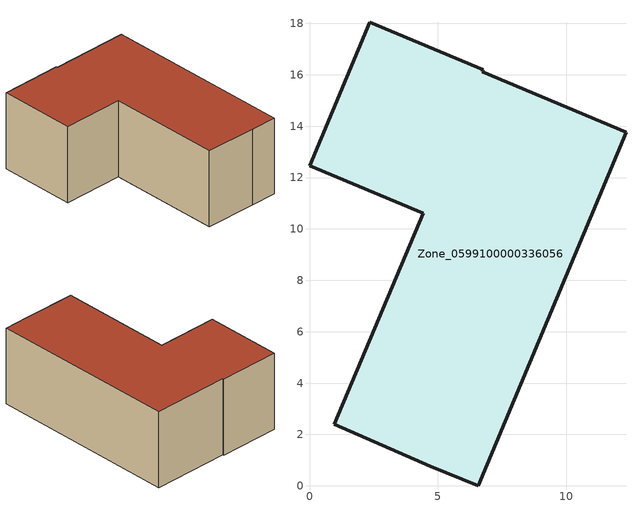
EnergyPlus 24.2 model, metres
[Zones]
Zone_0599100000336056
 floor ground (C_G): 0,12.46 2.34,18.05 6.76,16.2 6.73,16.11 12.32,13.77 6.57,0 4.7,0.77 0.97,2.39 4.42,10.61 z0
 wall outside (C_F): 6.73,16.11 6.76,16.2 2.34,18.05 0,12.46 4.42,10.61 0.97,2.39 4.7,0.77 6.57,0 12.32,13.77 6.73,16.11 z0:6.09
 roof outside (C_R): 6.57,0 12.32,13.77 6.73,16.11 6.76,16.2 2.34,18.05 0,12.46 4.42,10.61 0.97,2.39 4.7,0.77 z6.09
[BUILDING]
Pand.0599100000336056: North Axis=0; Terrain=City; Loads Convergence Tolerance Value=0.04; Temperature Convergence Tolerance Value=0.4; Solar Distribution=FullExterior; Maximum Number of Warmup Days=25; Minimum Number of Warmup Days=1
[Site:Location]
Rotterdam.The.Hague.AP_ZH_NLD Design_Conditions: Latitude=51.96; Longitude=4.45; Time Zone=1; Elevation=-4.5
[SITE:GROUNDTEMPERATURE:BUILDINGSURFACE]
18, 18, 18, 18, 18, 18, 18, 18, 18, 18, 18, 18
[MATERIAL] Thermal Absorptance=0.9; Solar Absorptance=0.7; Visible Absorptance=0.7
Name | Roughness | Thickness | Conductivity | Density | Specific Heat
G.TI.1946-1964 | MediumSmooth | 0.15 | 1 | 540 | 1210
F.TI.1946-1964 | Rough | 0.3 | 0.857143 | 1920 | 840
R.TI.1946-1964 | MediumRough | 0.2 | 0.277778 | 1500 | 1000
[CONSTRUCTION]
C_G: G.TI.1946-1964
C_F: F.TI.1946-1964
C_R: R.TI.1946-1964
[ZONE]
Zone_0599100000336056: Type=1; Multiplier=1; Ceiling Height=Autocalculate; Volume=Autocalculate; Floor Area=autocalculate; Part of Total Floor Area=Yes
[ZONEINFILTRATION:DESIGNFLOWRATE]
Infil_Zone_0599100000336056: Zone or ZoneList or Space or SpaceList=Zone_0599100000336056; Schedule=AlwaysOn; Design Flow Rate Calculation Method=Flow/Area; Flow Rate per Floor Area=0.003; Constant Term Coefficient=1; Temperature Term Coefficient=0; Velocity Term Coefficient=0; Velocity Squared Term Coefficient=0
[HVACTEMPLATE:ZONE:IDEALLOADSAIRSYSTEM]
Zone_0599100000336056: Maximum Heating Supply Air Temperature=50; Minimum Cooling Supply Air Temperature=13; Maximum Heating Supply Air Humidity Ratio=0.0156; Minimum Cooling Supply Air Humidity Ratio=0.0077; Heating Limit=NoLimit; Cooling Limit=NoLimit; Dehumidification Control Type=ConstantSensibleHeatRatio; Cooling Sensible Heat Ratio=0.7; Dehumidification Setpoint=60; Humidification Control Type=None; Humidification Setpoint=30; Outdoor Air Method=None; Outdoor Air Flow Rate per Person=0.00944; Outdoor Air Flow Rate per Zone Floor Area=0; Outdoor Air Flow Rate per Zone=0; Demand Controlled Ventilation Type=None; Outdoor Air Economizer Type=NoEconomizer; Heat Recovery Type=None; Sensible Heat Recovery Effectiveness=0.7; Latent Heat Recovery Effectiveness=0.65
[ZONECONTROL:THERMOSTAT]
ThermostatControl_Zone_0599100000336056: Zone or ZoneList=Zone_0599100000336056; Control Type Schedule=DualSetpointControlType; Control 1=Thermostat_Zone_0599100000336056; Temperature Difference Between Cutout And Setpoint=0
[THERMOSTATSETPOINT:DUALSETPOINT]
Thermostat_Zone_0599100000336056: Heating Setpoint Temperature Schedule=HeatingSetpoint_Zone_0599100000336056; Cooling Setpoint Temperature Schedule=CoolingSetpoint_Zone_0599100000336056
[SCHEDULE:COMPACT]
HeatingSetpoint_Zone_0599100000336056: Through: 12/31, For: AllDays, Until: 24:00, 21
CoolingSetpoint_Zone_0599100000336056: Through: 12/31, For: AllDays, Until: 24:00, 24
DualSetpointControlType: Through: 12/31, For: AllDays, Until: 24:00, 4
AlwaysOn: Through: 12/31, For: AllDays, Until: 24:00, 1
